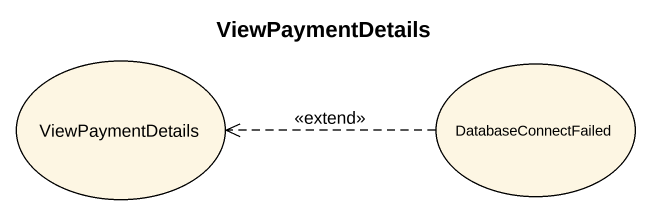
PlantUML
@startuml
title ViewPaymentDetails
usecase ViewPaymentDetails
usecase DatabaseConnectFailed
DatabaseConnectFailed .left.> ViewPaymentDetails : <<extend>>
@enduml
